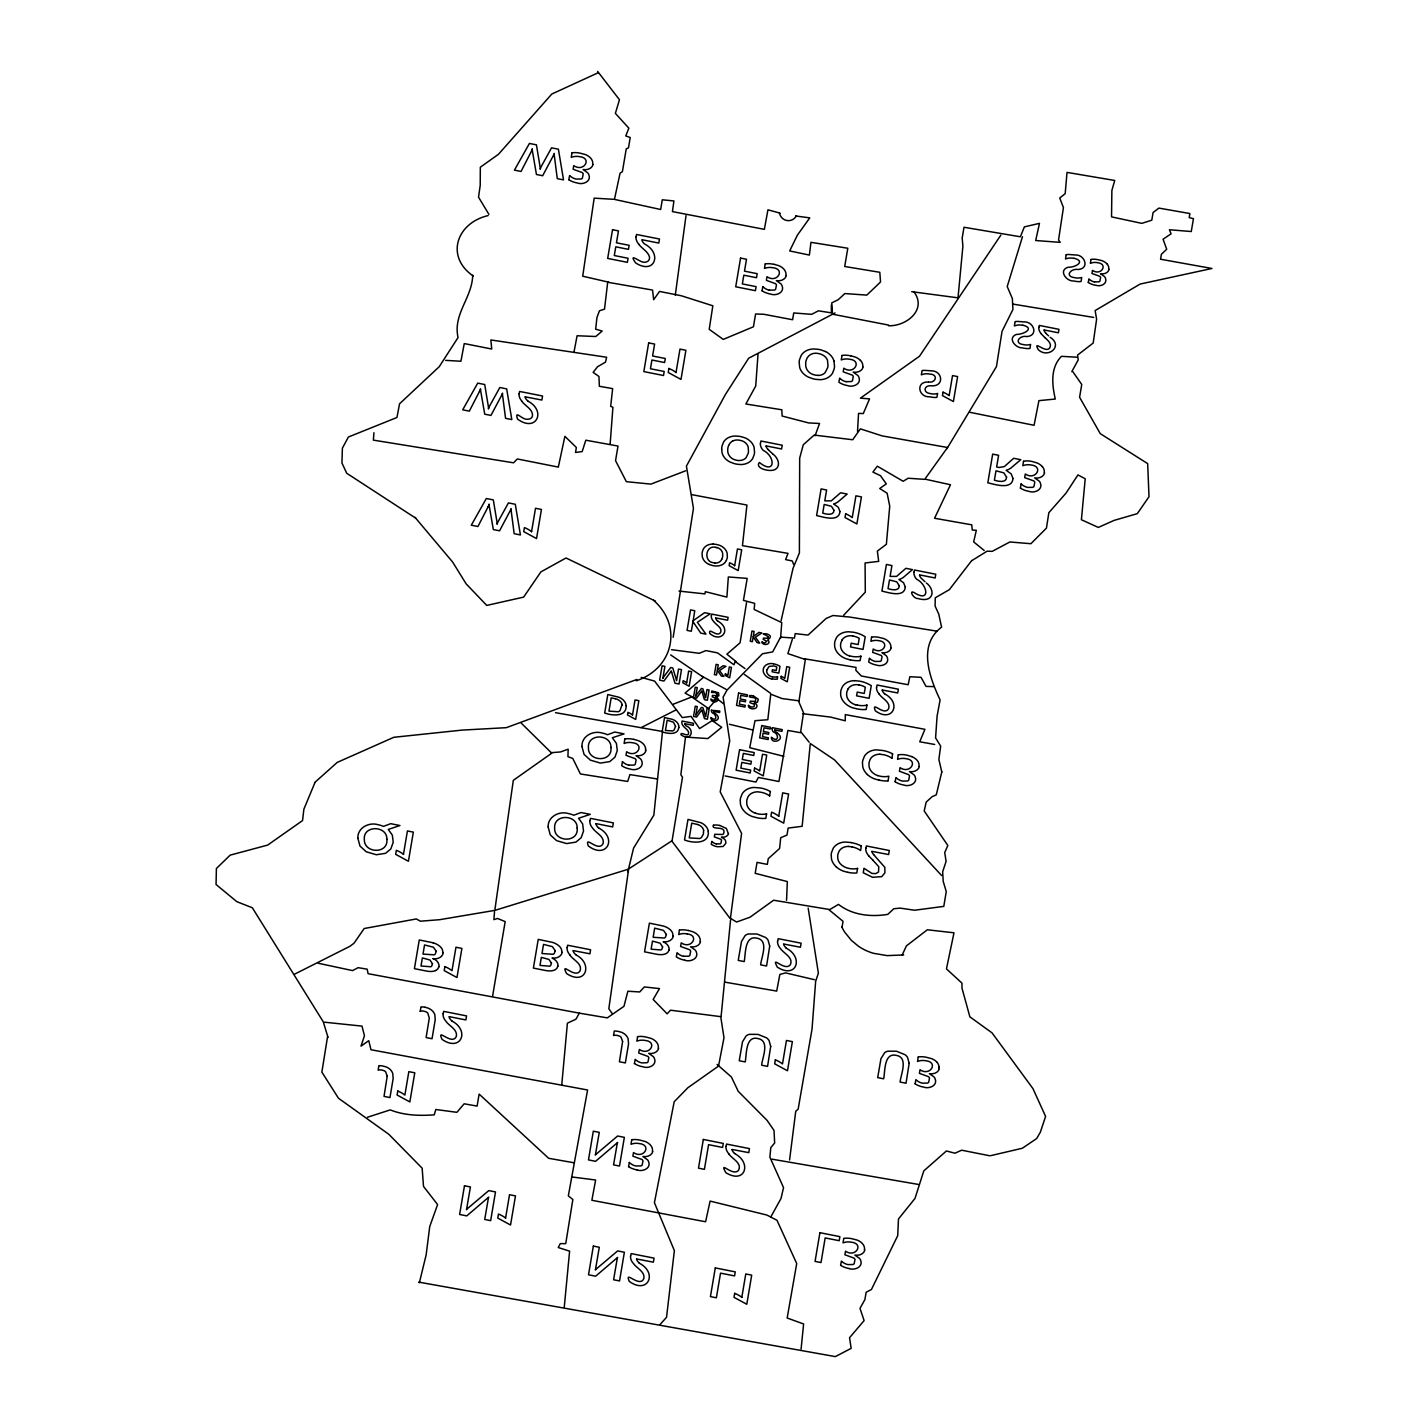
<?xml version="1.0" encoding="UTF-8"?>
<svg xmlns="http://www.w3.org/2000/svg" width="1428" height="1428" viewBox="0 0 1428 1428"><rect width="100%" height="100%" fill="white"/><g stroke="black" fill="none" stroke-linecap="round" stroke-linejoin="round"><path stroke-width="1.5" d="M645.617 749.075L645.599 749.539A12.281 9.603 13.8 0 1 645.51 750.485M939.017 1067.091L939.017 1067.555A12.281 9.603 13.8 0 1 938.91 1068.519M786.56 900.3L787.328 881.576L755.198 873.329L757.054 862.369L767.318 864.404L768.282 858.656L779.581 848.5L780.723 837.683L786.971 835.13L788.149 828.097L802.143 826.294L810.301 743.524L834.559 759.928L941.623 875.507M857.532 431.542L858.531 413.406L863.297 413.549L869.545 398.876L860.424 398.144L919.507 356.215L1000.85 235.12M442.751 952.708L442.787 952.262A9.318 7.283 13.8 0 0 441.109 947.585L440.395 946.818A14.262 11.156 13.8 0 0 433.041 942.819M561.722 952.137L561.757 951.691A9.318 7.283 13.8 0 0 560.097 947.014L559.365 946.246A14.262 11.156 13.8 0 0 552.011 942.248L538.231 939.392L533.394 968.095L545.05 970.397A22.455 17.582 13.8 0 0 546.978 970.719L548.763 970.879A11.549 9.032 13.8 0 0 554.635 970.005A7.301 5.712 13.8 0 0 557.652 966.542L557.688 966.167M672.874 935.893L672.909 935.429A9.318 7.283 13.8 0 0 671.249 930.77L670.517 930.003A14.262 11.156 13.8 0 0 663.181 926.004L649.401 923.131L644.546 951.833L656.202 954.154A22.455 17.582 13.8 0 0 658.129 954.475L659.932 954.618A11.549 9.032 13.8 0 0 665.787 953.743A7.301 5.712 13.8 0 0 668.822 950.28L668.857 949.923M758 354.376L755.733 386.006L745.862 403.999L781.83 409.782L782.133 416.048L808.694 422.938L819.547 423.473L815.067 435.79M780.598 638.209L781.759 622.626L754.163 609.453L754.698 603.384L743.452 600.385L747.183 578.394L728.334 576.966L726.906 597.1L705.325 591.674L704.932 593.905L679.014 591.085M610.149 443.947L612.915 407.301L610.684 406.32L612.648 388.63L599.349 386.274L598.957 376.492L593.155 372.369L597.511 366.764L605.49 362.141L606.65 357.25L490.857 339.953L491.732 349.021L464.261 343.577L460.923 361.248L445.679 360.374M373.94 432.702L373.368 440.127L513.562 462.815L517.293 458.959L558.33 467.099L564.899 436.325L576.359 447.499L575.52 452.444L582.16 451.605L585.801 440.199L618.003 446.054L615.539 460.655L626.356 481.664L650.918 484.11L685.654 470.794M494.534 911.671L493.892 919.632L497.497 918.454L505.173 921.595L492.589 996.208M561.757 1084.869L567.398 1023.18L575.93 1019.199L579.357 1013.148L607.293 1017.878L623.947 1006.347L627.874 991.228L639.726 991.96L644.331 986.944L659.45 988.587L653.167 999.475L667.162 1013.844L670.5 1010.185L720.729 1016.647L723.996 1037.781L718.534 1066.091L687.85 1087.761L674.194 1101.773L654.417 1202.715L674.373 1250.625L666.537 1317.276L660.2 1324.381M555.528 712.679L662.503 731.475L653.828 815.209L633.568 848.125L627.856 871.794M564.274 1306.977L569.611 1251.142L558.241 1247.536L560.258 1243.627L565.738 1243.645L572.86 1199.484L568.326 1195.896L587.586 1089.992L370.994 1049.741L368.763 1040.673L360.998 1046.135L364.461 1035.764L361.98 1026.107L324.656 1022.216M721.104 1016.45L730.565 919.935M801.09 1349.085L803.625 1323.97L787.167 1318.008L796.717 1263.566L776.993 1220.297L766.925 1215.067L710.109 1201.091L705.593 1221.761L591.87 1200.288L595.637 1180.01L572.539 1177.047M789.577 1159.964L795.735 1111.323L798.163 1109.11L812.032 1029.088L815.656 981.286L818.387 973.2L808.177 908.083M730.422 918.329L741.596 833.434L720.194 791.862L729.726 740.793L723.104 697.167L726.995 690.117L762.463 653.774L772.709 651.9L780.616 637.12L794.432 638.084L795.2 633.604L808.034 635.085L826.187 618.413L832.988 615.504L849.856 617.074L937.25 631.212M675.301 295.114L686.011 215.557M728.244 833.434L726.388 828.472L719.783 825.42M494.981 909.065L513.312 780.331L551.761 753.181L521.256 723.139M628.499 870.027L608.828 1008.739L612.148 1013.452M678.746 727.566C677.907 735.688 667.304 733.439 662.128 731.921L664.555 717.57L672.338 719.319A9.443 7.39 13.8 0 1 678.96 727.602M673.159 637.316L693.455 508.386L686.422 466.135L725.424 394.485L748.665 358.232L835.041 312.928M327.565 1036.639L321.871 1072.107L338.454 1098.221L388.844 1134.314L422.152 1168.193L423.509 1186.4L437.593 1204.572L429.739 1226.545L426.133 1254.962L419.368 1282.755M746.541 602.562L740.079 642.796L726.87 654.185L736.205 661.699M672.195 840.146L682.495 777.225L680.853 774.744L685.494 737.098L707.824 738.562L721.711 727.298L712.233 720.569L699.595 728.583L691.045 716.374L682.298 717.606L654.595 681.102L641.19 677.372M403.446 854.426L407.426 830.953L413.352 832.131L408.426 861.262L395.663 854.337L396.341 850.303A23.723 18.564 13.8 0 1 403.535 854.355M519.239 393.7L519.614 391.45L542.551 396.002L541.872 400.036L525.397 396.877M420.225 1011.345L420.974 1006.901A13.227 10.353 13.8 0 1 425.151 1007.311M433.112 958.634L433.13 958.545A9.425 7.372 13.8 0 1 439.039 966.792M571.968 153.028L571.236 157.366A12.906 10.103 13.8 0 1 579.607 156.652C592.513 158.008 583.963 172.663 573.735 165.63L573.128 169.254L582.338 172.592A4.695 3.677 13.8 0 1 583.213 173.948L582.374 178.232A4.248 3.32 13.8 0 1 581.214 178.982L576.091 179.071A11.121 8.711 13.8 0 1 569.611 175.519L568.862 179.678M443.251 1013.63L443.644 1011.363L466.563 1015.915L465.885 1019.949L449.427 1016.682M531.555 531.734L535.518 508.279L541.444 509.457L536.535 538.57L523.755 531.644L524.433 527.61A23.723 18.564 13.8 0 1 531.627 531.662M636.156 236.727L636.549 234.478L659.486 239.012L658.79 243.063L642.332 239.797M505.566 1218.173L509.528 1194.718L515.472 1195.879L510.546 1225.01L497.783 1218.084L498.461 1214.05A23.723 18.564 13.8 0 1 505.655 1218.102M567.273 947.478L567.648 945.229L590.585 949.763L589.907 953.815L573.431 950.637M590.05 820.618L590.424 818.351L613.362 822.903L612.683 826.937L596.226 823.67M668.893 368.442L668.215 372.476L680.995 379.42L685.904 350.288L679.978 349.11L676.015 372.565M624.839 739.115L624.107 743.452A12.906 10.103 13.8 0 1 632.479 742.739C645.402 744.095 636.834 758.75 626.606 751.735L625.999 755.341L635.21 758.696A4.695 3.677 13.8 0 1 636.103 760.053L635.246 764.319A4.248 3.32 13.8 0 1 634.086 765.069L628.98 765.158M622.429 761.642L621.733 765.765A18.296 14.334 13.8 0 0 630.212 769.067C635.621 771.245 644.671 767.532 641.618 760.571A7.925 6.194 13.8 0 0 640.583 758.911L635.978 755.662A9.282 7.265 13.8 0 0 645.956 750.592M632.497 715.017L635.032 699.934L638.851 700.684L635.692 719.409L627.481 714.964L627.927 712.358A15.244 11.942 13.8 0 1 632.55 714.964M686.672 682.816L688.653 671.089L691.616 671.678L689.153 686.243L682.852 682.816L683.119 680.763A11.87 9.282 13.8 0 1 686.707 682.78M684.976 723.764L693.205 725.335L693.544 723.318L682.084 721.051L681.888 722.175A6.783 5.319 13.8 0 0 683.28 725.977C684.815 728.244 687.868 729.512 688.582 732.314C689.403 738.704 680.014 730.601 680.977 734.795C691.652 742.328 694.9 729.101 686.19 725.924A4.373 3.427 13.8 0 1 684.78 723.782M765.212 264.109L764.48 268.446A12.906 10.103 13.8 0 1 772.851 267.732C785.757 269.071 777.207 283.744 766.979 276.711L766.372 280.334L775.582 283.672A4.695 3.677 13.8 0 1 776.457 285.029L775.618 289.295A4.248 3.32 13.8 0 1 774.458 290.062L769.335 290.152M762.106 290.759L762.802 286.635M637.566 1036.817L636.834 1041.155A12.906 10.103 13.8 0 1 645.206 1040.459C658.129 1041.797 649.561 1056.47 639.333 1049.437L638.727 1053.043L647.937 1056.399A4.695 3.677 13.8 0 1 648.83 1057.755L647.973 1062.021A4.248 3.32 13.8 0 1 646.813 1062.771L641.69 1062.878A11.121 8.711 13.8 0 1 635.21 1059.326L634.46 1063.467M711.447 615.718L711.715 614.094L728.101 617.342L727.62 620.234L715.856 617.967M631.711 1139.955L630.98 1144.292A12.906 10.103 13.8 0 1 639.351 1143.578C652.275 1144.935 643.725 1159.59 633.496 1152.557L632.872 1156.18L642.082 1159.518A4.695 3.677 13.8 0 1 642.975 1160.875L642.136 1165.159A4.248 3.32 13.8 0 1 640.976 1165.908L635.853 1165.998A11.121 8.711 13.8 0 1 629.355 1162.446M628.606 1166.605L629.302 1162.481M734.635 565.72L737.455 548.959L741.703 549.798L738.187 570.611L729.19 565.72L729.547 562.775A16.94 13.263 13.8 0 1 734.688 565.666M717.338 670.214L716.481 675.033L714.375 674.605L716.106 664.359L718.213 664.77L717.409 669.821M711.501 710.251L719.819 711.073L719.587 712.518L713.714 711.358M760.571 443.091L760.928 441.002L782.223 445.215L781.598 448.981L766.3 445.947M679.425 930.235L678.693 934.572A12.906 10.103 13.8 0 1 687.064 933.858M630.748 1255.837L631.122 1253.588L654.06 1258.139L653.381 1262.173L636.906 1259.014M713.482 825.295C710.43 830.578 726.852 824.956 723.585 833.666A3.552 2.785 13.8 0 1 722.711 834.47L714.75 834.309L714.321 836.897L720.89 839.289A3.356 2.624 13.8 0 1 721.533 840.253L720.926 843.305A3.034 2.374 13.8 0 1 720.087 843.841L716.445 843.912M753.216 636.888L752.377 641.69L750.253 641.279L751.985 631.033L754.109 631.444L753.288 636.495M748.468 705.396C747.451 709.02 755.84 710.376 756.876 706.592A5.301 4.141 13.8 0 0 756.929 706.003L756.858 705.45A3.481 2.731 13.8 0 0 756.055 704.004L754.27 702.862L757.554 702.076L758.286 699.238L753.288 695.811M772.227 728.637L772.387 727.673L782.223 729.619L781.919 731.35L774.869 729.994M842.002 355.608L841.27 359.945A12.906 10.103 13.8 0 1 849.642 359.231C862.566 360.588 854.015 375.243 843.787 368.21L843.18 371.833L852.391 375.171A4.695 3.677 13.8 0 1 853.266 376.528L852.427 380.812A4.248 3.32 13.8 0 1 851.266 381.562L846.144 381.651M766.586 813.817L765.819 818.405A24.347 19.046 13.8 0 1 756.858 817.726L752.038 816.441A18.278 14.298 13.8 0 1 745.148 812.157A19.492 15.244 13.8 0 1 743.934 810.89A18.028 14.101 13.8 0 1 740.525 804.446L740.222 800.43A27.203 21.295 13.8 0 1 740.579 797.949L742.203 793.807A16.904 13.227 13.8 0 1 746.951 789.363A15.958 12.495 13.8 0 1 753.877 787.453L760.356 787.97A23.883 18.689 13.8 0 1 770.424 791.54M769.603 795.967L770.335 791.647M778.724 816.316L782.687 792.843L788.613 794.022L783.704 823.153L770.924 816.227L771.602 812.175A23.723 18.564 13.8 0 1 778.795 816.245M726.156 1146.327L726.531 1144.06L749.468 1148.612L748.79 1152.646L732.314 1149.486M777.778 940.909L778.171 938.66L801.108 943.194L800.412 947.246L783.936 944.086M734.688 1293.304L734.01 1297.338L746.79 1304.264L751.699 1275.133L745.773 1273.955L741.81 1297.427M860.888 656.13L860.138 660.593A26.061 20.385 13.8 0 1 850.428 659.879M871.58 637.281L870.901 641.315A11.995 9.389 13.8 0 1 878.666 640.654C890.661 641.904 882.718 655.523 873.222 648.99L872.651 652.346L881.201 655.452A4.355 3.409 13.8 0 1 882.04 656.719L881.254 660.682A3.945 3.088 13.8 0 1 880.166 661.378L875.418 661.467A10.335 8.086 13.8 0 1 869.384 658.165L868.688 662.021A16.993 13.298 13.8 0 0 876.56 665.091C881.379 666.93 889.483 664.109 887.377 657.755A7.408 5.801 13.8 0 0 886.199 655.666L881.933 652.632A8.604 6.747 13.8 0 0 891.179 647.937M866.939 705.021L866.189 709.484A26.061 20.385 13.8 0 1 856.497 708.77L851.891 707.556A17.6 13.78 13.8 0 1 843.645 701.719A16.957 13.263 13.8 0 1 840.681 694.954L840.681 691.973A24.258 18.992 13.8 0 1 841.11 689.76L842.502 686.565A15.726 12.299 13.8 0 1 854.533 680.638M876.703 687.082L877.06 684.994L898.355 689.206L897.73 692.973L882.415 690.027M842.056 927.183L843.038 921.328L829.168 909.904L838.486 904.388C852.248 915.187 870.937 917.204 887.823 914.348L893.803 908.744L900.122 908.119L914.616 910.225L943.783 906.387L946.264 891.59L943.212 881.362L942.659 871.812L946.104 861.352L944.711 852.587L947.835 845.465L924.202 810.961L926.183 802.108L932.127 796.681L936.268 794.861L941.837 771.798M857.568 868.385L856.782 872.99A24.347 19.046 13.8 0 1 847.821 872.294M861.316 846.215L860.584 850.535A16.797 13.138 13.8 0 0 851.981 846.911M865.993 848.232L866.368 845.965L889.305 850.517L888.627 854.551L872.151 851.391M943.033 392.147L942.444 395.61L953.404 401.536L957.617 376.581L952.53 375.564L949.138 395.681A20.331 15.922 13.8 0 0 943.015 392.182M914.116 572.11L914.473 570.004L935.768 574.234L935.144 577.983L919.846 574.948M888.055 780.795L888.841 776.189A16.44 12.852 13.8 0 1 879.023 775.939L877.667 775.547M891.857 758.339L892.589 754.038M898.266 755.037L897.534 759.375A12.906 10.103 13.8 0 1 905.905 758.679C918.829 760.017 910.279 774.672 900.033 767.657L899.426 771.263L908.636 774.619A4.695 3.677 13.8 0 1 909.529 775.975L908.69 780.241A4.248 3.32 13.8 0 1 907.512 780.991L902.407 781.08A11.121 8.711 13.8 0 1 895.909 777.546L895.16 781.687M843.752 1238.558L843.02 1242.895A12.906 10.103 13.8 0 1 851.391 1242.199C864.315 1243.538 855.747 1258.193 845.519 1251.178L844.912 1254.784L854.122 1258.139A4.695 3.677 13.8 0 1 855.015 1259.496L854.158 1263.762A4.248 3.32 13.8 0 1 852.998 1264.512L847.875 1264.601A11.121 8.711 13.8 0 1 841.395 1261.067L840.646 1265.208M1038.995 327.369L1039.316 325.423L1058.969 329.332L1058.38 332.795L1044.279 329.993M918.258 1057.131L917.508 1061.468A12.906 10.103 13.8 0 1 925.88 1060.772C938.803 1062.111 930.253 1076.766 920.025 1069.75L919.418 1073.356L928.628 1076.712A4.695 3.677 13.8 0 1 929.503 1078.069L928.664 1082.335A4.248 3.32 13.8 0 1 927.504 1083.084L922.381 1083.174A11.121 8.711 13.8 0 1 915.884 1079.639L915.134 1083.781M1023.519 461.369L1022.787 465.724A12.906 10.103 13.8 0 1 1031.159 465.01C1044.082 466.349 1035.514 481.022 1025.286 473.989L1024.679 477.612L1033.89 480.95A4.695 3.677 13.8 0 1 1034.782 482.307L1033.926 486.573A4.248 3.32 13.8 0 1 1032.765 487.323L1027.642 487.43A11.121 8.711 13.8 0 1 1021.163 483.878M1020.413 488.019L1021.109 483.913M1066.216 254.755L1065.484 259.003A12.352 9.657 13.8 0 1 1073.945 258.379M1090.974 259.575L1090.349 263.287A11.067 8.657 13.8 0 1 1097.525 262.681C1108.592 263.841 1101.256 276.407 1092.491 270.374L1091.974 273.48L1099.863 276.354A4.016 3.142 13.8 0 1 1100.613 277.514L1099.899 281.173A3.641 2.838 13.8 0 1 1098.9 281.816L1094.508 281.887M1088.314 282.405L1088.904 278.871A9.532 7.461 13.8 0 0 1094.491 281.976M766.8 670.053L769.049 666.483L773.619 665.93A7.247 5.676 13.8 0 1 776.796 667.108L776.207 670.5L772.423 669.75L772.084 671.767L778.831 673.106L779.974 666.323A13.816 10.817 13.8 0 0 773.333 663.806M574.127 351.342L577.091 335.758L595.797 336.508L602.188 331.028L595.654 329.19L596.94 317.587L599.439 310.804L604.526 309.108L607.685 282.244L652.56 290.062L653.667 299.719L659.504 291.437L681.352 295.774L712.84 305.788L709.216 329.332L723.246 339.4L753.431 326.78L755.591 313.999L763.748 314.267L792.594 319.729L793.736 312.946L811.639 314.338L818.387 310.822L831.382 312.857L831.346 305.039M472.722 275.229C472.115 298.095 452.783 313.91 458.049 337.561L439.235 366.693L399.554 403.803L396.948 417.494L348.414 437.004L342.381 448.16L341.952 462.993L346.718 473.257L415.726 518.168M438.717 966.738L438.646 967.095A7.301 5.712 13.8 0 1 435.629 970.522M781.098 620.734L793.022 568.362L799.394 552.922L799.68 458.085L803.286 444.768L814.174 435.076L852.712 439.753L860.37 428.864L882.111 435.879L947.532 447.499L924.701 479.362L908.137 478.237L903.174 481.29L877.327 466.206L872.919 472.061L880.505 475.72L886.306 483.878L879.719 488.501L887.127 493.213L889.733 506.137L886.377 544.282L877.345 551.119L878.702 561.365L865.082 562.971L865.297 592.138L843.591 615.325M1022.484 236.709L1007.222 286.528L1012.363 298.595L1012.916 309.501L1002.045 331.332L996.441 366.621L947.032 448.481M792.308 639.405L787.863 653.613L805.338 659.504L798.859 701.898L803.518 712.786L800.68 731.636L809.158 742.221M728.583 445.607L728.101 447.107A21.938 17.172 13.8 0 0 727.727 449.302L727.744 451.391A12.37 9.693 13.8 0 0 730.136 456.817A9.443 7.39 13.8 0 0 735.438 459.994L735.991 460.119A12.781 10.014 13.8 0 0 737.723 460.441L738.847 460.53A9.478 7.408 13.8 0 0 746.184 457.531L748.183 453.372A26.043 20.385 13.8 0 0 748.504 451.623L748.183 446.946A9.8 7.675 13.8 0 0 742.007 440.788L740.864 440.538A13.066 10.228 13.8 0 0 739.133 440.163L738.579 440.074A9.246 7.247 13.8 0 0 732.725 441.02M314.82 782.919L303.878 809.176L302.558 820.564L267.661 845.09L230.176 855.14L216.396 868.492L216.056 884.503L236.816 901.657L252.345 907.78L323.263 1021.805L328.029 1037.424M726.424 560.419L727.102 558.348A21.902 17.136 13.8 0 0 727.352 556.563L727.102 553.136A11.906 9.318 13.8 0 0 719.766 545.353L717.802 544.782A17.314 13.548 13.8 0 0 715.714 544.336L713.054 544.086M902.264 954.904L906.387 945.907L927.325 929.789L953.993 932.787L946.461 968.898L961.972 983.142L961.99 988.158L969.88 1016.843L992.049 1032.872L1032.944 1088.6L1045.599 1116.41L1040.334 1132.225L1036.657 1138.562L1022.305 1148.255L990.675 1155.663M663.02 678.014L662.77 678.443A18.243 14.28 13.8 0 0 662.931 677.8L664.913 666.376L662.074 665.823L659.647 680.174L663.949 681.013L670.821 671.624M721.747 559.383L722.336 557.866A19.439 15.208 13.8 0 0 722.693 556.099L722.639 553.243A7.925 6.194 13.8 0 0 716.874 547.424M1071.803 371.655L1078.229 359.874L1077.551 355.09L1093.188 343.041L1096.615 319.247L1095.133 310.572L1140.115 284.065L1211.944 268.482L1160.571 259.236L1161.41 254.273L1166.694 249.257L1163.07 239.226L1171.085 233.817L1169.407 229.747L1191.273 231.532L1193.451 218.68L1189.203 217.609L1189.881 213.54L1158.858 208.095L1153.092 212.54L1151.789 220.198L1141.793 223.357L1111.537 216.877L1111.876 190.388L1114.732 180.463L1067.019 172.395L1065.181 193.708L1059.737 197.992L1063.432 207.578L1058.559 239.94L1060.219 242.367L1035.693 240.529L1039.477 223.339L1024.394 226.873L1020.36 236.78L964.007 227.248L962.186 238.065L962.9 246.134L958.01 297.827L911.724 291.687M770.692 1217.156L781.027 1198.449L783.544 1187.614L769.87 1157.144L770.799 1147.612L774.654 1142.989L774.03 1130.476L767.175 1120.48L738.222 1091.295L731.404 1076.998L717.106 1064.449M842.145 639.798L840.949 642.654A21.045 16.476 13.8 0 0 840.628 644.314L840.556 645.92A12.174 9.532 13.8 0 0 849.321 655.898M848.196 688.689L847 691.527A21.045 16.476 13.8 0 0 846.679 693.205L846.625 694.811A12.174 9.532 13.8 0 0 855.39 704.772M971.772 560.49L949.37 589.639L935.286 597.796L935.09 606.061L938.767 614.147L941.587 627.16C917.365 645.242 929.699 677.764 940.088 699.916L937.071 716.303L935.59 737.901L940.659 746.094L938.874 759.517L941.802 771.977M796.521 215.699C792.183 223.393 781.562 221.768 779.492 213.254M314.571 782.633L337.222 762.409L393.807 737.294L462.136 730.101L506.315 727.673L636.87 679.46M753.502 636.317L759 632.408L761.82 632.979L755.394 637.209L759.696 643.153L757.108 642.636L753.466 637.299M717.606 669.661L723.121 665.751L725.924 666.305L719.516 670.535L723.817 676.479L721.229 675.962L717.588 670.624M972.004 560.526L986.998 551.226L992.246 551.333L1009.864 541.98L1030.891 543.711L1046.456 528.11L1048.83 512.723L1066.038 493.106L1077.961 474.899L1085.209 478.791L1081.407 519.738L1098.31 527.432L1114.126 520.381L1137.295 513.652L1149.005 496.73L1147.666 463.618L1100.256 433.63L1079.586 397.252L1081.746 384.471L1072.874 371.762M636.37 680.763C673.106 668.536 683.173 626.196 653.506 600.26M641.279 727.53L676.444 709.698M294.668 974.11L349.896 946.318L354.019 943.23L364.176 928.521L416.316 918.954L420.457 921.203L439.663 919.686L494.909 910.368L628.177 869.259L671.767 840.913L729.601 917.811L736.562 922.024L750.003 917.222L773.619 900.229L829.347 909.493M598.296 72.703L551.833 94.016L498.479 154.278L480.326 167.219L480.219 185.372L478.523 197.153L488.911 214.361M488.108 215.592C457.067 222.679 444.733 256.219 473.186 276.015M673.266 704.218L691.955 696.864L685.065 693.08L703.469 677.318L670.642 654.899M367.46 1117.249L390.255 1109.895C404.088 1115.447 419.511 1115.928 434.237 1114.84L435.808 1109.502L456.889 1112.323L464.154 1103.79L477.095 1106.093L479.13 1094.098L548.673 1158.304L573.592 1162.695M888.519 325.762C906.316 326.387 927.468 309.733 913.813 291.633M928.646 381.99C935.875 383.382 938.553 374.243 929.824 374.082A12.352 9.657 13.8 0 0 921.346 374.85L922.06 370.602A10.496 8.211 13.8 0 1 924.594 370.37L929.949 370.727A13.548 10.603 13.8 0 1 930.592 370.834C942.551 370.138 944.818 386.363 931.788 385.846C924.005 384.614 922.274 392.754 930.485 393.61A11.335 8.871 13.8 0 0 937.643 393.432L936.893 397.359L934.323 397.466A27.935 21.848 13.8 0 1 929.574 396.788C918.15 397.341 915.58 381.365 928.271 382.044M903.692 954.957L887.109 955.618L873.561 953.315A42.733 33.451 13.8 0 1 858.406 946.211L851.338 940.338L844.644 932.056A54.657 42.769 13.8 0 1 841.877 927.093L841.663 926.701M550.815 752.717L560.526 751.949L568.165 749.164L567.933 756.661L572.771 758.429L580.411 773.958L627.713 781.455L629.909 774.601L657.219 778.938M854.533 680.656L859.852 681.174A25.597 20.028 13.8 0 1 871.276 685.672L869.116 698.31L856.586 695.829L857.228 692.08L864.243 693.472L865.297 687.225A13.477 10.549 13.8 0 0 858.817 684.922M818.173 375.385L816.405 375.261A13.762 10.781 13.8 0 1 814.549 374.939L813.942 374.779A10.175 7.961 13.8 0 1 808.248 371.369A13.084 10.246 13.8 0 1 805.749 366.068L805.695 362.676A23.937 18.725 13.8 0 1 806.035 360.909L806.766 358.803A13.316 10.424 13.8 0 1 810.979 354.34A9.782 7.658 13.8 0 1 816.745 353.287L817.923 353.43A14.066 11.013 13.8 0 1 819.779 353.841L820.957 354.198A10.424 8.157 13.8 0 1 827.49 360.249L828.008 365.782A28.042 21.938 13.8 0 1 827.651 367.656L825.188 372.529A10.032 7.854 13.8 0 1 818.19 375.457M933.841 686.6L926.004 686.404L921.042 677.318L909.85 676.729L908.154 684.744L861.387 676.015L855.854 670.339L856.015 667.394L804.107 658.719M879.951 754.287L883.272 754.662A16.797 13.138 13.8 0 1 891.911 758.268M848.678 846.483L851.998 846.858M1076.712 357.196L1061.468 356.322C1050.169 367.817 1052.025 384.65 1055.274 399.037L1038.924 400.643L1034.068 425.294L970.237 412.371M613.487 199.295L594.173 198.153L582.713 276.211L608.721 282.191M714.839 562.918L714.411 562.882A9.835 7.693 13.8 0 1 713.518 562.721C703.451 561.972 705.414 544.943 715.499 547.281M802.679 713.714L830.507 717.07L845.269 720.801L845.287 714.607L924.916 729.315L919.739 741.775L934.68 744.47M671.517 649.686L699.309 653.31L705.932 650.579L717.516 652.882L733.974 664.77L735.206 661.503L744.97 668.554M795.592 215.985L809.765 217.859L797.359 235.209L789.684 250.935L809.39 255.077L810.943 242.332L847.804 248.24L844.716 266.5L879.809 272.302L880.54 281.994L866.796 295.114L844.876 293.561L838.218 299.702L831.774 302.861L832.524 314.196L888.644 325.084M799.037 700.845L781.991 698.542L770.745 694.169L767.8 719.73L754.984 720.694L749.736 747.683L783.847 756.34M852.748 635.96L850.374 635.746A10.478 8.211 13.8 0 0 842.181 639.815M858.817 684.851L856.425 684.637A10.478 8.211 13.8 0 0 848.232 688.707M1012.809 304.075L1093.687 317.427M724.853 982.143L776.707 991.086L779.849 974.449L785.596 972.896L814.549 979.715M771.923 1159.161L918.525 1184.455M800.501 732.689L787.881 730.458L778.92 781.509L758.393 777.439L755.894 782.062L725.121 775.957M683.566 956.278L688.689 956.189A4.248 3.32 13.8 0 0 689.849 955.439L690.688 951.173A4.695 3.677 13.8 0 0 689.795 949.798L680.585 946.461L681.21 942.855C691.42 949.906 700.006 935.161 687.064 933.894M418.707 1282.112L835.344 1356.6L851.177 1348.353L849.535 1337.733L864.119 1320.579L859.995 1308.369L864.904 1299.587L866.153 1292.251L871.437 1289.502L897.73 1235.631L898.48 1218.976L915.009 1198.413L923.791 1170.889L946.407 1150.968L954.975 1153.217L961.669 1150.2L989.622 1155.752M851.32 842.538L844.841 842.038A15.958 12.495 13.8 0 0 837.915 843.948A16.904 13.227 13.8 0 0 833.167 848.375L831.542 852.516A27.203 21.295 13.8 0 0 831.185 854.997L831.489 859.013A18.028 14.101 13.8 0 0 834.898 865.457A19.492 15.244 13.8 0 0 836.13 866.725M684.797 960.259C690.242 962.293 699.256 958.688 696.221 951.691A7.925 6.194 13.8 0 0 695.168 950.031L690.581 946.764A9.282 7.265 13.8 0 0 700.541 941.712M637.084 1169.978C642.529 1171.995 651.543 1168.407 648.508 1161.41A7.925 6.194 13.8 0 0 647.455 1159.75L642.868 1156.484A9.282 7.265 13.8 0 0 652.828 1151.432M849.107 1268.582C854.569 1270.617 863.565 1267.029 860.531 1260.014A7.925 6.194 13.8 0 0 859.495 1258.354L854.89 1255.105A9.282 7.265 13.8 0 0 864.85 1250.035M579.357 1013.148L368.103 973.682L367.157 969.184L358.16 967.666L352.537 970.594L318.212 963.24M691.563 494.606L746.933 505.048L742.453 545.674L788.024 553.368L785.596 559.615L792.219 560.936L793.682 564.453M532.251 149.101A21.991 17.207 13.8 0 0 532.573 152.011L536.446 174.502L542.676 175.733L553.154 155.938A21.973 17.19 13.8 0 0 554.118 153.474L554.225 153.492A21.777 17.047 13.8 0 0 554.403 156.259L557.277 178.643L563.524 179.874L558.402 149.19L551.547 147.834L541.23 166.54A17.993 14.084 13.8 0 0 540.248 169.236L540.123 169.218A17.743 13.887 13.8 0 0 539.998 166.326L536.428 144.835L529.431 143.443L514.419 170.128L521.041 171.449L531.198 151.743A19.885 15.565 13.8 0 0 532.162 149.083L532.287 149.101M693.133 620.841L694.758 610.738L690.527 609.899L687.064 630.391L691.295 631.247L693.008 621.608A6.265 4.909 13.8 0 0 693.508 622.429L700.773 633.122L705.95 634.139L697.346 622.269L710.18 613.79L704.557 612.683L693.544 620.502A5.069 3.963 13.8 0 0 693.169 620.805M617.503 1142.543L617.592 1142.561A24.508 19.189 13.8 0 0 617.003 1144.845L613.558 1164.873L619.502 1166.051L624.357 1137.348L617.628 1136.01L596.726 1153.681A12.156 9.514 13.8 0 0 595.351 1155.127L595.298 1154.841A24.758 19.367 13.8 0 0 595.654 1153.431L599.26 1132.368L593.316 1131.19L588.479 1159.893L595.601 1161.321L616.985 1143.043A12.031 9.407 13.8 0 0 617.503 1142.543M1073.981 258.236C1086.333 261.342 1075.23 267.607 1068.126 267.232C1058.13 270.195 1066.18 281.53 1073.731 280.977A27.935 21.848 13.8 0 0 1078.461 281.655L1081.05 281.512L1081.728 277.478A11.335 8.871 13.8 0 1 1074.659 277.675C1064.128 276.336 1070.982 268.053 1078.265 269.499C1090.135 268.5 1084.62 253.988 1074.748 254.987A13.548 10.603 13.8 0 0 1074.106 254.88L1068.751 254.487A10.496 8.211 13.8 0 0 1066.18 254.702M1022.859 325.173C1035.675 328.476 1023.055 334.598 1016.325 334.438C1007.079 338.079 1015.576 348.325 1022.609 347.914A27.935 21.848 13.8 0 0 1027.339 348.593L1029.927 348.468L1030.605 344.416A11.335 8.871 13.8 0 1 1023.537 344.63C1013.523 343.523 1019.289 335.027 1026.732 336.544C1038.852 335.848 1033.872 320.997 1023.626 321.943A13.548 10.603 13.8 0 0 1022.984 321.836L1017.771 321.425A10.496 8.211 13.8 0 0 1015.076 321.657L1014.38 325.941A12.352 9.657 13.8 0 1 1022.841 325.334M774.03 264.269L778.742 265.662A12.87 10.067 13.8 0 1 783.686 268.91L784.008 269.321A9.764 7.64 13.8 0 1 785.989 274.069L785.971 274.533A12.281 9.603 13.8 0 1 785.864 275.479M850.838 355.768L855.55 357.178A12.87 10.067 13.8 0 1 860.477 360.427M633.675 739.276L638.37 740.686A12.87 10.067 13.8 0 1 643.314 743.934L643.653 744.345A9.764 7.64 13.8 0 1 645.617 749.075M688.26 930.396L692.955 931.806A12.87 10.067 13.8 0 1 697.899 935.054L698.238 935.465A9.764 7.64 13.8 0 1 700.202 940.195L700.202 940.659A12.281 9.603 13.8 0 1 700.095 941.605M850.41 659.968L845.84 658.665A17.6 13.78 13.8 0 1 837.576 652.828A16.957 13.263 13.8 0 1 834.612 646.063L834.63 643.082A24.258 18.992 13.8 0 1 835.059 640.869L836.433 637.673A15.726 12.299 13.8 0 1 848.482 631.765L853.783 632.283A25.597 20.028 13.8 0 1 865.225 636.781L863.048 649.419L850.535 646.938L851.159 643.189L858.174 644.581L859.228 638.334A13.477 10.549 13.8 0 0 852.748 636.031M857.353 705.164L855.426 704.682M879.077 780.188L874.275 778.813A18.278 14.298 13.8 0 1 867.403 774.547M847.804 872.383L843.02 871.009A18.278 14.298 13.8 0 1 836.13 866.742M425.169 1007.258L428.257 1008.168A11.049 8.639 13.8 0 1 434.808 1014.63L435.237 1019.717L432.041 1038.727L426.115 1037.549L429.292 1018.11L427.757 1013.023A4.909 3.838 13.8 0 0 426.222 1011.916L424.17 1011.238A6.694 5.23 13.8 0 0 420.189 1011.274M925.755 479.308L950.477 484.752L934.555 518.257L971.772 524.826L972.254 530.038L976.324 530.306L973.664 541.908L984.195 550.476M615.289 698.72L611.184 697.881L608.953 711.144L618.253 711.715A6.087 4.766 13.8 0 0 619.966 710.716L621.93 705.093M729.405 724.246L752.395 729.886M433.059 942.766L419.261 939.963L414.423 968.666L426.062 970.969A22.455 17.582 13.8 0 0 428.007 971.29L429.792 971.451A11.549 9.032 13.8 0 0 435.665 970.558M780.099 213.147L767.943 209.809L764.355 229.355L672.427 211.594L673.927 200.937L662.289 199.795L660.664 209.505L614.451 199.402L620.055 173.252L622.394 171.628L626.249 148.851L628.481 147.887L630.23 137.516L625.767 135.928L628.856 128.163L615.379 113.365L619.466 99.728L597.636 71.4M849.357 655.791L851.302 656.273A17.439 13.655 13.8 0 0 860.923 656.237M755.43 813.175L756.769 813.585A16.44 12.852 13.8 0 0 766.604 813.853M697.828 824.563L691.741 823.153L689.242 837.897L699.595 838.522A6.765 5.301 13.8 0 0 701.487 837.415L703.379 834.166L703.558 830.364M911.796 756.608L907.101 755.216A17.654 13.816 13.8 0 0 898.194 754.876M709.234 564.435L711.822 565.327A17.779 13.905 13.8 0 0 713.946 565.791L715.91 566.006A12.031 9.407 13.8 0 0 726.37 560.401M825.491 351.556L821.154 349.949A24.24 18.975 13.8 0 0 818.226 349.324L813.621 348.967A15.886 12.424 13.8 0 0 805.856 350.985A17.35 13.584 13.8 0 0 801.144 355.518L799.519 359.695A29.809 23.33 13.8 0 0 799.144 362.176L799.734 367.674A17.279 13.512 13.8 0 0 802.875 373.083A16.011 12.531 13.8 0 0 808.319 377.081L812.782 378.706A24.883 19.474 13.8 0 0 815.745 379.348L820.225 379.669A15.601 12.209 13.8 0 0 827.187 378.009A17.279 13.53 13.8 0 0 832.542 373.119L834.166 368.924A30.666 23.99 13.8 0 0 834.523 366.425L833.97 360.891M655.434 601.117L566.024 557.991L540.909 571.878L523.63 597.118L486.752 605.418L466.135 583.856L452.658 562.079L414.977 517.311M701.933 676.212L726.067 689.349M691.009 696.418L708.466 708.502L716.981 698.595L723.318 703.629M744.327 674.373L770.549 693.312M776.743 732.635C787.453 739.686 770.959 745.398 771.37 737.241C779.152 743.792 779.045 733.456 773.369 731.921A5.819 4.552 13.8 0 1 772.12 728.619M715.267 713.589C724.103 719.694 710.876 724.174 710.876 717.516C717.82 722.871 716.517 713.875 712.465 712.983A4.855 3.802 13.8 0 1 711.412 710.251M776.957 732.832L775.797 731.725A3.748 2.945 13.8 0 1 774.69 730.011M715.446 713.75L714.518 712.875A3.124 2.445 13.8 0 1 713.554 711.394M1048.598 335.883L1046.242 333.67M1044.903 337.615C1047.599 339.953 1051.776 343.702 1050.115 347.093C1046.885 355.144 1032.319 338.65 1038.299 349.681C1048.045 358.999 1063.735 346.022 1050.151 337.294M924.987 581.749L921.863 578.804A8.122 6.355 13.8 0 1 919.489 575.073M872.883 860.174L878.791 866.725L878.523 872.008L875.792 873.615L871.937 873.418L863.994 868.295L863.244 872.74L872.544 877.292L881.772 876.649L884.896 872.829L884.842 867.349L874.329 855.443M1045.153 337.829L1041.387 334.045M873.186 860.441L868.67 855.872M772.512 453.711L768.318 449.802M926.361 583.017C931.252 586.301 935.054 594.869 928.611 598.6C925.344 600.153 921.542 599.546 918.204 598.582C913.438 599.064 908.529 589.55 914.081 592.549C930.895 603.366 927.593 584.587 916.615 579.215A12.602 9.871 13.8 0 1 913.902 572.075M772.816 453.997C777.617 457.299 781.473 465.635 775.226 469.491C769.746 472.436 754.341 468.223 759.375 462.458C775.368 475.453 775.904 456.603 763.177 450.338A12.602 9.871 13.8 0 1 760.356 443.073M575.734 954.832C593.227 963.186 586.355 986.373 566.595 973.593C559.901 960.348 574.877 979.394 580.071 970.844C582.588 963.704 573.271 960.116 569.951 955.136M884.45 693.794C902.193 702.701 892.696 723.425 875.346 710.823C870.973 699.72 884.218 716.892 888.698 708.556C890.59 701.987 882.343 698.81 879.202 694.186M527.575 400.929C546.817 410.728 536.339 433.041 517.525 419.064C514.294 408.979 522.237 420.314 527.61 419.225C529.717 419.35 532.055 418.136 532.483 415.941C533.108 409.193 525.272 406.212 521.916 401.357M717.409 620.877C732.475 628.856 721.497 643.849 709.77 633.461C708.02 626.356 717.873 638.691 720.819 631.89C722.05 627.499 716.499 625.321 713.375 621.18A9.693 7.586 13.8 0 1 711.287 615.7M786.114 948.138C803.857 956.974 796.86 979.465 777.385 967.202C770.21 953.779 784.864 972.343 790.398 964.596C793.557 957.438 783.793 953.529 780.473 948.567A13.584 10.621 13.8 0 1 777.546 940.891M598.386 827.829C617.931 837.683 606.757 859.906 588.336 845.965C583.963 834.184 598.6 853.176 603.134 843.377C604.579 836.397 596.083 833.184 592.727 828.258A13.584 10.621 13.8 0 1 589.818 820.582M734.492 1153.538C752.11 1162.285 745.38 1184.74 725.888 1172.709C718.284 1159.233 732.921 1177.386 738.597 1170.192C742.239 1163.07 732.171 1158.929 728.833 1153.967M451.587 1020.841C470.401 1030.391 460.887 1052.543 442.055 1039.37C436.111 1026.696 452.176 1046.421 456.371 1036.264C457.62 1029.338 449.267 1026.179 445.947 1021.27A13.584 10.621 13.8 0 1 443.019 1013.594M639.084 1263.066C658.165 1272.741 647.991 1294.946 629.284 1281.398C624.107 1269.224 639.655 1288.574 643.867 1278.471C645.117 1271.616 636.906 1268.475 633.55 1263.637A13.584 10.621 13.8 0 1 630.516 1255.819M1042.333 466.599L1041.958 466.206A12.87 10.067 13.8 0 0 1037.049 462.958L1032.337 461.547A17.654 13.816 13.8 0 0 1023.448 461.208M860.459 360.427L860.816 360.838A9.764 7.64 13.8 0 1 862.798 365.568L862.78 366.032A12.281 9.603 13.8 0 1 862.673 366.978M936.697 1061.968L937.054 1062.361A9.764 7.64 13.8 0 1 939.035 1067.091M638.851 244.384C642.1 248.847 648.169 251.489 649.544 257.147C650.133 261.021 646.116 263.038 642.671 262.056C638.155 260.824 628.391 252.613 635.639 262.93C654.774 275.247 662.61 253.167 644.492 243.956A8.764 6.854 13.8 0 1 641.94 239.922M702.165 692.187L704.45 699.666L707.36 700.255L709.091 689.992L706.967 689.581L705.557 697.81A6.908 5.409 13.8 0 0 705.432 697.185L702.862 688.76L701.398 688.474L696.257 695.311A7.818 6.123 13.8 0 0 695.9 695.971L695.739 696.275A13.03 10.21 13.8 0 0 695.829 695.811L697.239 687.653L695.222 687.243L693.49 697.507L696.561 698.114L701.469 691.402A8.443 6.604 13.8 0 0 701.791 690.884L702.094 691.955M702.201 711.144L704.486 718.623L707.395 719.212L709.127 708.948L707.021 708.538L705.593 716.767A6.908 5.409 13.8 0 0 705.468 716.142L702.915 707.717L701.434 707.431L696.293 714.268A7.818 6.123 13.8 0 0 695.936 714.928L695.793 715.232A13.03 10.21 13.8 0 0 695.864 714.768L697.275 706.61L695.257 706.2L693.526 716.445L696.596 717.07L701.505 710.341A8.443 6.604 13.8 0 0 701.826 709.841L702.13 710.894M671.803 672.731L674.998 683.209L679.068 684.012L681.495 669.661L678.532 669.072L676.533 680.62A9.657 7.568 13.8 0 0 676.372 679.728L672.784 667.947L670.732 667.536L663.538 677.104A10.942 8.568 13.8 0 0 663.02 678.032M671.696 672.392L671.267 670.892A11.817 9.246 13.8 0 1 670.821 671.624M708.252 831.435C709.627 844.412 692.437 843.252 684.53 839.932L687.993 819.422L701.148 822.778A12.798 10.014 13.8 0 1 708.377 831.435M626.107 705.825C626.714 717.284 611.702 715.678 604.687 712.983L607.81 694.526L619.056 697.275A11.656 9.121 13.8 0 1 626.249 705.843M639.244 1262.941A8.764 6.854 13.8 0 1 636.513 1259.05M631.658 1139.776A17.654 13.816 13.8 0 1 640.512 1140.258L645.26 1141.525A12.87 10.067 13.8 0 1 650.186 1144.774L650.525 1145.185A9.764 7.64 13.8 0 1 652.507 1149.915L652.489 1150.379A12.281 9.603 13.8 0 1 652.382 1151.325M637.084 1169.907A18.296 14.334 13.8 0 1 628.552 1166.676M734.67 1293.357A23.723 18.564 13.8 0 1 741.882 1297.356M728.923 1153.931A13.584 10.621 13.8 0 1 725.924 1146.291M734.635 1153.413A8.764 6.854 13.8 0 1 731.921 1149.522M843.68 1238.397A17.654 13.816 13.8 0 1 852.534 1238.879L857.282 1240.129A12.87 10.067 13.8 0 1 862.226 1243.377L862.566 1243.788A9.764 7.64 13.8 0 1 864.529 1248.518L864.511 1248.982A12.281 9.603 13.8 0 1 864.404 1249.946M849.124 1268.51A18.296 14.334 13.8 0 1 840.574 1265.279M786.275 948.014A8.764 6.854 13.8 0 1 783.561 944.122M918.186 1056.97A17.654 13.816 13.8 0 1 927.04 1057.452L931.788 1058.701A12.87 10.067 13.8 0 1 936.732 1061.95M915.08 1083.852A18.296 14.334 13.8 0 0 923.613 1087.083C929.039 1089.261 938.089 1085.566 935.037 1078.586A7.925 6.194 13.8 0 0 934.001 1076.926L929.396 1073.678A9.282 7.265 13.8 0 0 939.356 1068.608M443.198 952.779A9.621 7.533 13.8 0 1 433.112 958.706M558.009 966.22A9.425 7.372 13.8 0 0 552.083 958.081L552.101 957.992A9.621 7.533 13.8 0 0 562.186 952.226M570.04 955.082A13.584 10.621 13.8 0 1 567.023 947.442M575.752 954.564A8.764 6.854 13.8 0 1 573.039 950.673M669.161 949.959A9.425 7.372 13.8 0 0 663.235 941.837L663.27 941.73A9.621 7.533 13.8 0 0 673.338 935.965M679.371 930.056A17.654 13.816 13.8 0 1 688.225 930.538M683.548 956.367A11.121 8.711 13.8 0 1 677.068 952.726L676.319 956.885A18.296 14.334 13.8 0 0 684.797 960.187M451.748 1020.717A8.764 6.854 13.8 0 1 449.035 1016.825M637.495 1036.657A17.654 13.816 13.8 0 1 646.349 1037.139L651.097 1038.388A12.87 10.067 13.8 0 1 656.041 1041.637L656.38 1042.047A9.764 7.64 13.8 0 1 658.344 1046.778L658.326 1047.26A12.281 9.603 13.8 0 1 658.219 1048.206M634.389 1063.539A18.296 14.334 13.8 0 0 642.939 1066.787C648.348 1068.965 657.398 1065.252 654.345 1058.273A7.925 6.194 13.8 0 0 653.31 1056.613L648.705 1053.364A9.282 7.265 13.8 0 0 658.665 1048.313M598.546 827.704A8.764 6.854 13.8 0 1 595.815 823.813M624.768 738.954A17.654 13.816 13.8 0 1 633.621 739.418M628.945 765.247A11.121 8.711 13.8 0 1 622.483 761.624M851.302 842.663A23.883 18.689 13.8 0 1 861.405 846.108M857.585 868.42A16.44 12.852 13.8 0 1 847.75 868.135L846.393 867.742A12.691 9.925 13.8 0 1 837.825 858.978L837.683 856.068A21.384 16.725 13.8 0 1 837.933 854.247L838.861 851.624A11.942 9.353 13.8 0 1 848.66 846.376M868.759 855.836A13.584 10.621 13.8 0 1 865.761 848.196M874.489 855.318A8.764 6.854 13.8 0 1 871.758 851.427M892.661 753.913A23.883 18.689 13.8 0 0 882.575 750.468L876.114 749.843A15.958 12.495 13.8 0 0 869.188 751.753A16.904 13.227 13.8 0 0 864.44 756.18L862.815 760.321A27.203 21.295 13.8 0 0 862.458 762.802L862.762 766.818A18.028 14.101 13.8 0 0 866.171 773.28A19.492 15.244 13.8 0 0 867.403 774.529M888.091 780.902A24.347 19.046 13.8 0 1 879.095 780.099M877.649 775.6A12.691 9.925 13.8 0 1 869.099 766.782L868.956 763.873A21.384 16.725 13.8 0 1 869.206 762.052L870.134 759.428A11.942 9.353 13.8 0 1 879.934 754.18M895.106 781.759A18.296 14.334 13.8 0 0 903.638 784.989C909.065 787.167 918.097 783.454 915.062 776.493A7.925 6.194 13.8 0 0 914.009 774.833L909.422 771.584A9.282 7.265 13.8 0 0 919.382 766.515M918.936 766.408A12.281 9.603 13.8 0 0 919.025 765.462L919.043 764.997A9.764 7.64 13.8 0 0 917.097 760.249L916.722 759.874A12.87 10.067 13.8 0 0 911.796 756.626M755.412 813.228A12.691 9.925 13.8 0 1 746.862 804.41L746.701 801.501A21.384 16.725 13.8 0 1 746.969 799.68L747.897 797.056A11.942 9.353 13.8 0 1 757.697 791.808L761.017 792.272A16.797 13.138 13.8 0 1 769.674 795.896M697.828 824.545A8.586 6.729 13.8 0 1 703.701 830.364M713.429 825.17A12.995 10.175 13.8 0 1 719.766 825.509M716.428 843.966A7.943 6.212 13.8 0 1 711.804 841.378L711.269 844.341A13.227 10.353 13.8 0 0 717.749 846.768L723.086 846.483L725.763 843.395A8.818 6.908 13.8 0 0 725.852 842.413L725.638 841.056A5.73 4.48 13.8 0 0 724.389 839.075L721.443 837.111A6.622 5.176 13.8 0 0 728.566 833.506M615.289 698.703A8.282 6.48 13.8 0 1 622.287 705.093M717.516 620.787A6.247 4.891 13.8 0 1 715.571 618.003M753.27 695.864A7.8 6.105 13.8 0 0 749.468 695.65C747.79 698.81 757.411 695.704 755.555 700.755A2.142 1.678 13.8 0 1 754.805 701.362L750.271 701.148L750.003 702.683L753.948 704.129A2.035 1.589 13.8 0 1 754.395 704.914L754.091 706.396A1.856 1.464 13.8 0 1 753.27 706.931L751.949 707.003A5.641 4.409 13.8 0 1 751.074 706.86A4.766 3.731 13.8 0 1 748.486 705.378M773.351 663.663A9.211 7.211 13.8 0 0 763.462 668.411A10.139 7.925 13.8 0 0 771.977 679.068M772.03 678.728A14.03 10.978 13.8 0 0 777.278 679.175L777.671 676.729A9.389 7.354 13.8 0 1 772.512 676.765M772.459 677.015A6.979 5.462 13.8 0 1 766.729 670.035M866.992 705.111A17.439 13.655 13.8 0 1 857.371 705.093M879.273 694.151A12.602 9.871 13.8 0 1 876.489 687.064M884.592 693.669A8.122 6.355 13.8 0 1 882.058 690.063M871.508 637.102A16.886 13.209 13.8 0 1 880.416 637.745L883.575 638.512A12.031 9.425 13.8 0 1 888.734 641.743A9.246 7.229 13.8 0 1 890.876 646.973A11.406 8.925 13.8 0 1 890.769 647.848M728.637 445.625A12.638 9.889 13.8 0 1 732.671 440.984M768.46 449.677A8.122 6.355 13.8 0 1 765.926 446.072M713.054 544.086A11.442 8.961 13.8 0 0 706.878 545.532A12.673 9.907 13.8 0 0 703.04 549.691L702.344 551.744A21.295 16.672 13.8 0 0 702.094 553.529L702.237 556.385A12.084 9.46 13.8 0 0 709.18 564.524M715.66 547.459A9.835 7.693 13.8 0 1 716.963 547.745M721.675 559.365A7.872 6.158 13.8 0 1 714.875 563.168M522.005 401.304A13.584 10.621 13.8 0 1 519.007 393.682M527.735 400.804A8.764 6.854 13.8 0 1 525.004 396.913M571.896 152.85A17.654 13.816 13.8 0 1 580.75 153.332L585.498 154.599A12.87 10.067 13.8 0 1 590.442 157.848L590.764 158.258A9.764 7.64 13.8 0 1 592.745 162.988L592.727 163.452A12.281 9.603 13.8 0 1 592.62 164.398M568.79 179.732A18.296 14.334 13.8 0 0 577.34 182.98C582.749 185.158 591.799 181.445 588.747 174.484A7.925 6.194 13.8 0 0 587.711 172.824L583.106 169.557A9.282 7.265 13.8 0 0 593.066 164.506M668.875 368.495A23.723 18.564 13.8 0 1 676.087 372.494M638.941 244.331A13.584 10.621 13.8 0 1 635.924 236.691M765.14 263.93A17.654 13.816 13.8 0 1 773.994 264.412M769.317 290.241A11.121 8.711 13.8 0 1 762.838 286.6M762.034 290.812A18.296 14.334 13.8 0 0 770.584 294.061C775.993 296.239 785.043 292.526 781.991 285.546A7.925 6.194 13.8 0 0 780.955 283.886L776.35 280.638A9.282 7.265 13.8 0 0 786.31 275.586M825.527 351.502A16.458 12.888 13.8 0 1 833.934 360.891M841.949 355.429A17.654 13.816 13.8 0 1 850.802 355.911M846.126 381.74A11.121 8.711 13.8 0 1 839.646 378.099L838.896 382.258A18.296 14.334 13.8 0 0 847.375 385.56C852.802 387.738 861.852 384.025 858.799 377.063A7.925 6.194 13.8 0 0 857.764 375.385L853.159 372.137A9.282 7.265 13.8 0 0 863.119 367.085M1020.342 488.09A18.296 14.334 13.8 0 0 1028.892 491.339C1034.3 493.517 1043.35 489.804 1040.298 482.825A7.925 6.194 13.8 0 0 1039.263 481.165L1034.657 477.916A9.282 7.265 13.8 0 0 1044.636 472.864M1044.171 472.757A12.281 9.603 13.8 0 0 1044.279 471.811L1044.279 471.329A9.764 7.64 13.8 0 0 1042.333 466.599M1041.369 333.884A11.638 9.103 13.8 0 1 1038.781 327.333M1046.26 333.438A7.497 5.873 13.8 0 1 1043.939 330.1M1090.903 259.414A15.583 12.192 13.8 0 1 1099.114 259.985L1101.506 260.503A11.335 8.871 13.8 0 1 1106.825 263.68M1088.243 282.476A15.869 12.424 13.8 0 0 1096.079 285.332C1100.452 286.885 1107.468 284.047 1105.558 278.46A6.837 5.355 13.8 0 0 1104.469 276.532L1100.524 273.748A7.943 6.23 13.8 0 0 1109.074 269.41M1108.681 269.321A10.531 8.247 13.8 0 0 1108.771 268.5A8.532 6.676 13.8 0 0 1106.807 263.698M721.675 449.052L722.05 452.694A16.208 12.673 13.8 0 0 725.156 458.406A14.869 11.638 13.8 0 0 730.226 462.119L734.367 463.618A23.098 18.082 13.8 0 0 737.116 464.225L740.489 464.528A14.691 11.495 13.8 0 0 748.379 462.654A16.047 12.566 13.8 0 0 752.717 458.442L754.216 454.55A28.471 22.277 13.8 0 0 754.555 452.212L754.038 447.089A15.315 11.977 13.8 0 0 745.452 438.021L742.132 436.932A22.509 17.618 13.8 0 0 739.418 436.343L735.152 436.022A14.744 11.549 13.8 0 0 727.941 437.896A16.119 12.62 13.8 0 0 723.55 442.091L722.05 445.982A27.685 21.67 13.8 0 0 721.711 448.285L721.675 449.052M839.967 511.545C839.057 522.719 822.117 516.633 816.602 515.562L821.1 488.911L826.616 490L824.777 500.853L831.257 500.871L840.592 492.767L847.161 494.07L838.182 501.728A15.815 12.388 13.8 0 1 836.772 502.656L835.487 503.316A9.157 7.158 13.8 0 1 833.613 503.941L838.29 507.261L839.967 511.545M905.281 587.086C904.406 598.261 887.377 592.174 881.915 591.103L886.413 564.453L891.929 565.542L890.09 576.394L896.57 576.412L905.905 568.308L912.474 569.611L903.496 577.269A15.815 12.388 13.8 0 1 902.085 578.197L900.782 578.858A9.157 7.158 13.8 0 1 898.926 579.482L903.603 582.785L905.281 587.086M1012.987 478.505C1012.041 490.518 993.71 484.003 987.819 482.825L992.674 454.122L998.6 455.3L996.637 466.992L999.065 467.474L1004.366 466.581L1013.666 458.281L1020.734 459.691L1011.06 467.92A17.047 13.334 13.8 0 1 1009.542 468.919L1008.15 469.634A9.853 7.711 13.8 0 1 1006.151 470.312L1011.185 473.882L1012.987 478.505M357.857 838.182L359.963 846.036L366.246 851.784L376.332 854.747L385.614 853.301L390.844 848.91L393.218 842.27L392.343 835.112L388.273 829.418L399.965 825.527L390.701 823.688L383.472 826.384A21.92 17.154 13.8 0 0 377.938 824.67C368.906 821.939 357.357 827.847 357.857 838.182M386.863 839.164C388.63 854.283 364.069 853.605 364.336 839.61C362.801 824.92 387.256 825.313 386.863 839.164M548.156 827.008L550.262 834.862L556.545 840.628L566.63 843.573L575.912 842.127L581.142 837.754L583.516 831.096L582.642 823.938L578.572 818.262L590.264 814.371L581 812.532L573.77 815.227A21.92 17.154 13.8 0 0 568.237 813.514C559.205 810.765 547.656 816.691 548.156 827.008M577.162 827.99C578.929 843.27 553.993 842.341 554.635 828.151C553.457 813.639 577.572 814.317 577.162 827.99M581.946 746.523L584.052 754.359L590.335 760.124L600.42 763.087L609.685 761.624L614.915 757.251L617.289 750.61L616.414 743.435L612.362 737.758L624.054 733.867L614.79 732.029L607.543 734.724A21.92 17.154 13.8 0 0 602.027 733.01C592.977 730.261 581.446 736.188 581.946 746.523M610.952 747.487C612.719 762.766 587.765 761.838 588.425 747.647C587.247 733.135 611.362 733.813 610.952 747.487M717.106 694.258L716.963 694.954A1.785 1.392 13.8 0 1 716.249 695.632L712.447 695.454L712.233 696.739L715.892 698.595L713.857 700.345A4.695 3.677 13.8 0 1 713.125 700.22A3.981 3.106 13.8 0 1 710.983 698.988C710.073 702.023 717.106 703.147 717.963 699.988A4.409 3.445 13.8 0 0 717.998 699.506L717.945 699.042A2.927 2.303 13.8 0 0 717.088 697.649L715.803 696.882L718.909 695.793L718.534 692.812L711.822 690.956L711.555 692.491L715.285 692.455L717.106 694.365M768.086 636.888L767.853 637.763A1.785 1.392 13.8 0 1 767.229 638.262L763.444 638.084L763.212 639.369L766.89 641.226L764.837 642.975A4.695 3.677 13.8 0 1 764.123 642.85A3.981 3.106 13.8 0 1 761.963 641.618C761.053 644.653 768.086 645.777 768.942 642.618A4.409 3.445 13.8 0 0 768.978 642.136L768.942 641.672A2.927 2.303 13.8 0 0 768.068 640.279C766.104 639.833 775.315 636.674 766.479 633.764C759.178 633.818 765.89 634.032 768.086 636.888M387.22 1076.123L384.025 1096.383L389.969 1097.561L393.164 1078.551L392.736 1073.445A11.049 8.639 13.8 0 0 386.203 1066.93L383.079 1066.091A13.227 10.353 13.8 0 0 378.884 1065.681L378.134 1070.161A6.694 5.23 13.8 0 1 382.079 1070.107L384.15 1070.732A4.909 3.838 13.8 0 1 385.685 1071.857L387.22 1076.123M622.608 1041.494L619.413 1061.754L625.339 1062.932L628.552 1043.904L628.124 1038.816A11.049 8.639 13.8 0 0 621.591 1032.301L618.467 1031.462A13.227 10.353 13.8 0 0 614.254 1031.052L613.522 1035.532A6.694 5.23 13.8 0 1 617.467 1035.478L619.52 1036.103A4.909 3.838 13.8 0 1 621.055 1037.21L622.608 1041.494M833.988 510.331C833.881 516.043 825.866 514.151 822.724 513.098L824.188 504.423L831.471 506.315L833.988 510.331M899.301 585.855C899.194 591.567 891.197 589.693 888.02 588.639L889.501 579.946L896.784 581.856L899.301 585.855M1006.561 477.184C1006.454 483.324 997.797 481.307 994.406 480.165L995.994 470.812L1003.848 472.864L1006.561 477.184M432.47 963.721L431.738 966.024A3.677 2.874 13.8 0 1 430.774 966.756L420.992 966.006L422.367 957.92L429.971 960.009L432.47 963.721M436.236 951.28L435.344 953.94A4.534 3.534 13.8 0 1 434.13 954.832L423.009 954.1L424.544 944.961L433.398 947.21L436.236 951.28M551.44 963.168L550.708 965.453A3.677 2.874 13.8 0 1 549.744 966.185L539.98 965.435L541.337 957.367L548.959 959.438L551.44 963.168M555.224 950.709L554.314 953.369A4.534 3.534 13.8 0 1 553.1 954.279L541.98 953.529L543.533 944.39L552.368 946.639L555.224 950.709M662.61 946.907L661.878 949.192A3.677 2.874 13.8 0 1 660.896 949.941L651.132 949.192L652.489 941.106L660.111 943.176L662.61 946.907M666.376 934.465L665.484 937.125A4.534 3.534 13.8 0 1 664.27 938.017L653.149 937.286L654.684 928.146L663.52 930.396L666.376 934.465M769.71 946.086L766.568 966.024L760.642 964.846C761.07 958.099 769.442 940.213 756.804 938.16C744.149 935.126 745.737 955.189 744.184 961.58L738.24 960.401L741.489 941.48L745.202 935.465A10.371 8.122 13.8 0 1 748.308 933.983L757.019 934.019L765.551 937.464A10.817 8.461 13.8 0 1 768.086 940.16L769.71 946.086M770.709 1046.438L767.568 1066.377L761.642 1065.199C762.052 1058.451 770.442 1040.566 757.786 1038.513C745.148 1035.478 746.719 1055.542 745.184 1061.932L739.24 1060.754L742.489 1041.851L746.184 1035.835A10.371 8.122 13.8 0 1 749.307 1034.336L758.018 1034.39L766.55 1037.835A10.817 8.461 13.8 0 1 769.067 1040.512L770.709 1046.438M909.172 1063.289L906.03 1083.227L900.104 1082.049C900.515 1075.32 908.904 1057.416 896.266 1055.363C883.611 1052.329 885.199 1072.392 883.646 1078.8L877.702 1077.622L880.951 1058.701L884.664 1052.686A10.371 8.122 13.8 0 1 887.77 1051.187L896.481 1051.24L905.013 1054.685A10.817 8.461 13.8 0 1 907.548 1057.38L909.172 1063.289M675.551 726.352L673.998 730.154A4.748 3.713 13.8 0 1 672.677 730.922L665.43 730.493L667.179 720.176L673.463 722.229L675.551 726.352M397.769 1090.974L397.091 1095.008L409.854 1101.934L414.78 1072.803L408.836 1071.643L404.874 1095.097A23.723 18.564 13.8 0 0 397.734 1091.028M444.876 966.577L444.197 970.612L456.978 977.537L461.887 948.406L455.96 947.228L451.998 970.701A23.723 18.564 13.8 0 0 444.858 966.613M612.541 229.712L607.685 258.414L627.374 262.324L628.07 258.272L614.308 255.541L615.771 246.83L628.463 249.347L629.141 245.313L616.45 242.796L618.467 230.89L612.541 229.712M464.475 1185.775L459.62 1214.478L466.76 1215.888L488.144 1197.628A12.031 9.407 13.8 0 0 488.662 1197.128L488.751 1197.146A24.508 19.189 13.8 0 0 488.162 1199.431L484.717 1219.458L490.661 1220.637L495.498 1191.934L488.787 1190.595L467.884 1208.249A12.156 9.514 13.8 0 0 466.51 1209.695L466.456 1209.427A24.758 19.367 13.8 0 0 466.813 1207.999L470.419 1186.954L464.475 1185.775M648.669 342.898L643.832 371.601L663.52 375.51L664.198 371.476L650.454 368.745L651.918 360.017L664.591 362.533L665.287 358.499L652.596 355.983L654.613 344.077L648.669 342.898M740.561 258.075L735.723 286.778L755.412 290.687L756.09 286.635L742.346 283.922L743.809 275.193L756.501 277.71L757.179 273.676L744.488 271.159L746.505 259.253L740.561 258.075M593.352 1246.091L588.514 1274.793L595.637 1276.204L617.021 1257.943A12.031 9.407 13.8 0 0 617.539 1257.443L617.628 1257.461A24.508 19.189 13.8 0 0 617.039 1259.746L613.594 1279.774L619.538 1280.952L624.375 1252.249L617.664 1250.91L596.761 1268.582A12.156 9.514 13.8 0 0 595.387 1270.027L595.333 1269.742A24.758 19.367 13.8 0 0 595.69 1268.314L599.296 1247.269L593.352 1246.091M725.353 673.873L725.103 675.319L729.672 677.8L731.422 667.394L729.297 666.965L727.887 675.355A8.479 6.64 13.8 0 0 725.335 673.891M738.597 693.08L736.527 705.378L744.97 707.056L745.255 705.325L739.365 704.165L739.936 700.702L745.38 701.773L745.666 700.041L740.239 698.97L740.846 695.311L747.094 696.561L747.379 694.829L738.597 693.08M739.579 749.682L736.116 770.192L750.182 772.976L750.664 770.103L740.846 768.139L741.81 762.374L750.878 764.176L751.36 761.285L742.31 759.482L743.328 753.413L753.734 755.483L754.234 752.592L739.579 749.682M754.609 768.05L754.109 770.941L763.23 775.886L766.747 755.073L762.516 754.234L759.678 770.995A16.94 13.263 13.8 0 0 754.591 768.086M761.749 725.567L759.678 737.865L768.103 739.543L768.407 737.812L762.498 736.634L763.087 733.171L768.532 734.242L768.817 732.51L763.391 731.439L763.998 727.798L770.245 729.03L770.531 727.298L761.749 725.567M781.223 676.319L780.884 678.354L787.256 681.816L789.72 667.251L786.757 666.662L784.775 678.389A11.87 9.282 13.8 0 0 781.205 676.354M703.326 1139.455L698.488 1168.158L704.415 1169.336L708.574 1144.667L722.604 1147.452L723.3 1143.417L703.326 1139.455M715.285 1267.921L710.43 1296.624L716.374 1297.802L720.533 1273.133L734.563 1275.918L735.241 1271.866L715.285 1267.921M845.644 513.777L845.019 517.525L856.871 523.951L861.441 496.908L855.925 495.819L852.248 517.614A22.027 17.243 13.8 0 0 845.626 513.812M775.368 1059.79L774.69 1063.842L787.471 1070.768L792.379 1041.637L786.453 1040.459L782.49 1063.931A23.723 18.564 13.8 0 0 775.35 1059.844M819.922 1232.685L815.067 1261.388L821.011 1262.566L825.17 1237.915L839.2 1240.7L839.878 1236.648L819.922 1232.685M479.487 391.433L469.33 411.139L462.708 409.818L477.72 383.132L484.717 384.525L488.269 406.016A17.743 13.887 13.8 0 1 488.412 408.908L488.519 408.926A17.993 14.084 13.8 0 1 489.501 406.212L499.836 387.523L506.672 388.88L511.813 419.564L505.566 418.315L502.656 395.931A21.777 17.047 13.8 0 1 502.477 393.182L502.513 393.182A21.973 17.19 13.8 0 1 501.46 395.627L490.964 415.423L484.735 414.191L480.825 391.7A21.991 17.207 13.8 0 1 480.54 388.791L480.451 388.773A19.885 15.565 13.8 0 1 479.487 391.433M488.09 506.815L477.934 526.521L471.311 525.201L486.323 498.515L493.32 499.907L496.873 521.399A17.743 13.887 13.8 0 1 497.015 524.29L497.123 524.308A17.993 14.084 13.8 0 1 498.122 521.595L508.439 502.906L515.294 504.262L520.417 534.947L514.169 533.697L511.26 511.313A21.777 17.047 13.8 0 1 511.081 508.564L511.01 508.546A21.973 17.19 13.8 0 1 510.064 511.01L499.568 530.805L493.338 529.574L489.429 507.083A21.991 17.207 13.8 0 1 489.144 504.173L489.054 504.155A19.885 15.565 13.8 0 1 488.09 506.815"/></g></svg>
